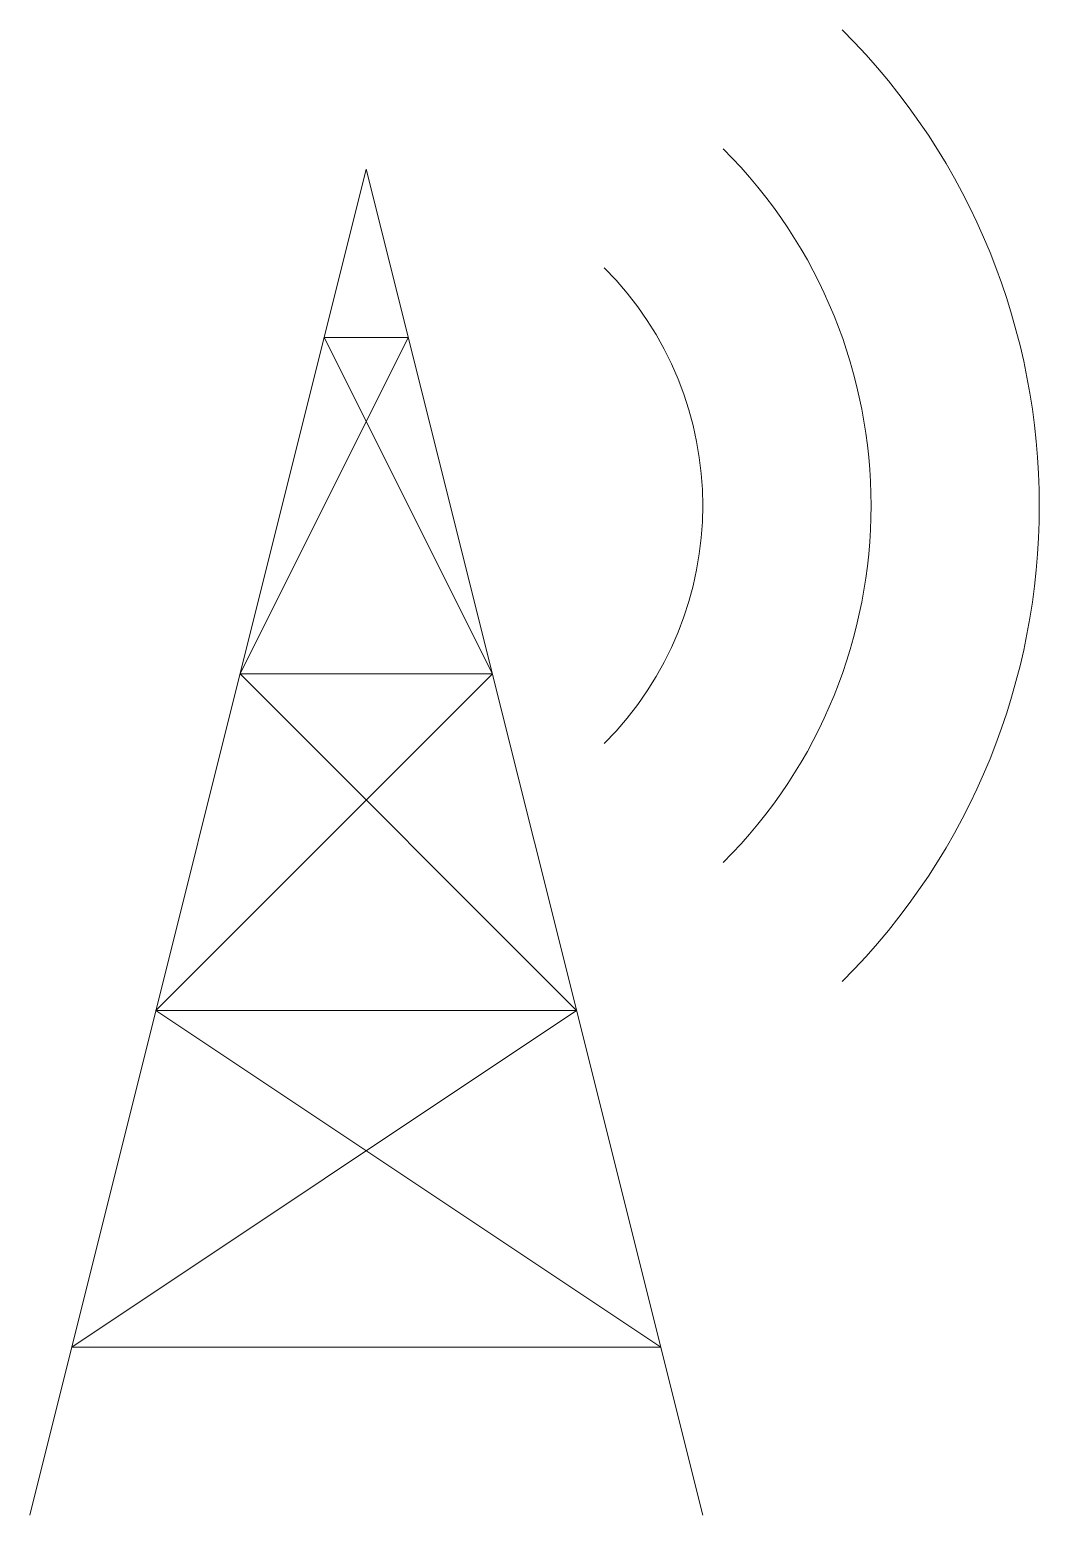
# Model space of a CAD drawing. Extents: x -1 to 2, y -2 to 2.41.
import ezdxf

# ---------------------------------------------------------------- set-up
doc = ezdxf.new("R2010")
doc.units = 0

msp = doc.modelspace()

# ---------------------------------------------------------------- linework, layer by layer
at = {"lineweight": 18}
for points in [[(-1, -2), (0, 2)], [(1, -2), (0, 2)], [(0.125, 1.5), (-0.375, 0.5)], [(-0.125, 1.5), (0.125, 1.5)], [(0.375, 0.5), (-0.125, 1.5)], [(-0.625, -0.5), (0.375, 0.5)], [(0.625, -0.5), (-0.375, 0.5)], [(-0.375, 0.5), (0.375, 0.5)], [(0.625, -0.5), (-0.875, -1.5)], [(-0.625, -0.5), (0.625, -0.5)], [(-0.625, -0.5), (0.875, -1.5)], [(-0.875, -1.5), (0.875, -1.5)]]:
    msp.add_lwpolyline(points, dxfattribs=at)
for radius in [2, 1.5, 1]:
    msp.add_arc((0, 1), radius, 315, 45, dxfattribs=at)

doc.saveas('drawing.dxf')
